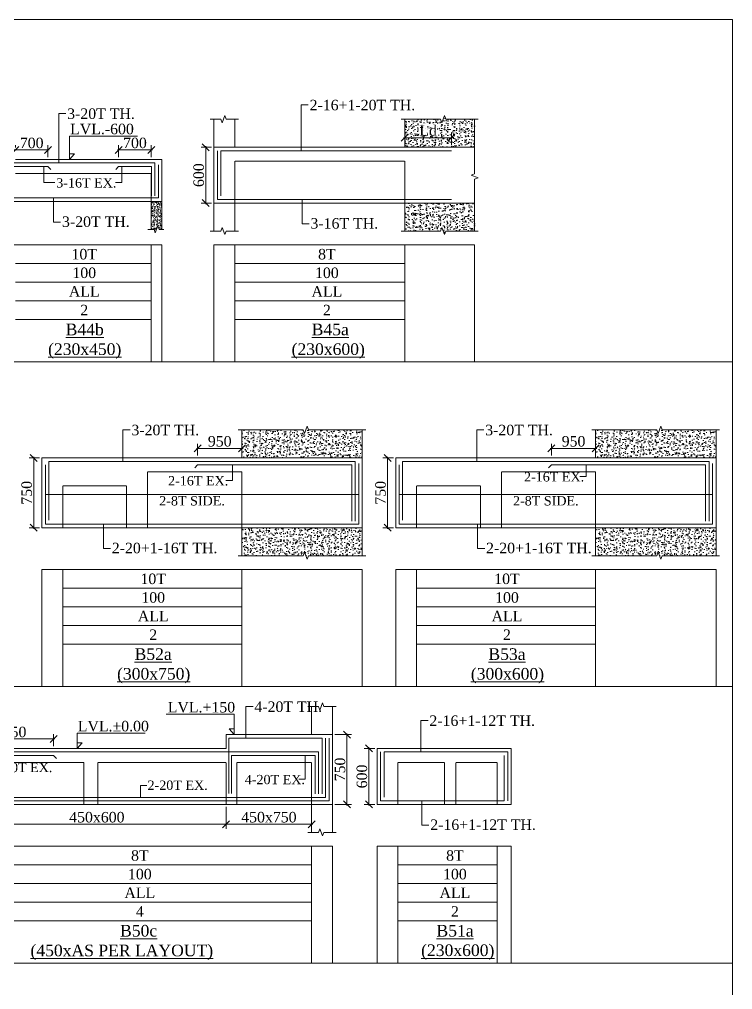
# Model space of a CAD drawing. Header units: millimetres. Extents: x 9781889 to 10654170, y -7852491 to -7608561.
# Drawn here: x 10180144 to 10195462, y -7781042 to -7760218 of the extents above; entities that cross this region are included whole.
import ezdxf
from ezdxf.enums import TextEntityAlignment as Align

# ---------------------------------------------------------------- set-up
doc = ezdxf.new("R2010")
doc.units = ezdxf.units.MM
doc.header["$LTSCALE"] = 10
doc.header["$PDMODE"] = 3
doc.linetypes.add('HIDDEN', pattern=[0.375, 0.25, -0.125])
for name, color, linetype, lineweight in [('LVL', 3, 'Continuous', 0), ('S-CUT OUT LINE', 9, 'Continuous', 0), ('S-DIM L.S.', 7, 'Continuous', 0), ('S-HATCH', 8, 'Continuous', 0), ('S-L.S.SECTION', 5, 'Continuous', 0), ('S-L.S.SLAB LINE', 252, 'HIDDEN', 0), ('S-L.S.STEEL', 1, 'Continuous', 9), ('S-L.S.STEEL 1', 6, 'Continuous', 0), ('S-SECTION MARK', 7, 'Continuous', 0), ('S-SHEET', 251, 'Continuous', 0), ('S-TEXT', 7, 'Continuous', 0), ('S-TEXT L.S. BEAM NO.', 30, 'Continuous', 0), ('S-TEXT. L.S.', 7, 'Continuous', 0)]:
    doc.layers.add(name, color=color, linetype=linetype, lineweight=lineweight)
doc.styles.add('135', font='arial.ttf', dxfattribs={"width": 0.8, "height": 135})
doc.styles.get("Standard").update_dxf_attribs({"font": 'arial.ttf'})
doc.styles.add('TEXT', font='times.ttf')
doc.dimstyles.new('75', dxfattribs={"dimtxt": 135, "dimasz": 90, "dimexe": 0.1, "dimexo": 0.03, "dimgap": 0.09, "dimtad": 1, "dimdec": 0, "dimzin": 0, "dimdsep": 46, "dimtxsty": '135', "dimblk": 'ARCHTICK', "dimcen": 0.09, "dimclrd": 256, "dimclre": 256, "dimclrt": 256, "dimadec": 0, "dimazin": 0, "dimtfac": 1, "dimtdec": 0, "dimtofl": 0, "dimtmove": 1, "dimatfit": 3, "dimldrblk": 'DOTSMALL', "dimfxl": 1, "dimtolj": 1, "dimtzin": 0, "dimlwd": -1, "dimlwe": -1, "dimarcsym": 0})
doc.dimstyles.new('SETU_1', dxfattribs={"dimtxt": 200, "dimasz": 150, "dimexe": 100, "dimexo": 50, "dimgap": 35, "dimtad": 1, "dimdec": 0, "dimzin": 0, "dimdsep": 46, "dimtxsty": 'Standard', "dimblk": 'OBLIQUE', "dimcen": 150, "dimdle": 25, "dimclrd": 256, "dimclre": 7, "dimclrt": 256, "dimadec": 0, "dimazin": 0, "dimtfac": 1, "dimtdec": 0, "dimtofl": 0, "dimtmove": 1, "dimatfit": 3, "dimfxl": 1, "dimtolj": 1, "dimtzin": 0, "dimlwd": -1, "dimlwe": 5, "dimarcsym": 1})
pattern_1 = [(50, (141379.2, 54033.96), (182.184669, -15.9390855), [19.05, -209.55]), (355, (141379.2, 54033.96), (-35.2434214, 191.0568452), [15.24, -167.6405842]), (100.4514447, (141394.38, 54032.63), (146.941247, 175.117752), [16.1900088, -178.0902446]), (46.1842, (141379.2, 54084.76), (271.079041, -42.042328), [28.575, -314.325]), (96.6355576, (141401.79, 54081.25), (237.404134, 247.4261246), [24.285023, -267.135608]), (351.1841512, (141379.2, 54084.76), (237.404134, 247.4261246), [22.859967, -251.459732]), (21, (141404.6, 54072.06), (151.6143913, -102.2651982), [19.05, -209.55]), (326, (141404.6, 54072.06), (61.8020283, 184.187966), [15.24, -167.64]), (71.451445, (141417.23, 54063.53), (213.4164193, 81.922769), [16.1900088, -178.0899376]), (37.5, (141379.2, 54033.957), (3.08860325, 84.55503887), [0, -165.608, 0, -170.18, 0, -168.275]), (7.5, (141379.2, 54033.96), (66.8196625, 100.1805748), [0, -97.028, 0, -161.798, 0, -64.135]), (327.5, (141322.555, 54033.957), (135.59059517, -5.728744), [0, -63.5, 0, -198.12, 0, -262.89]), (317.5, (141297.15, 54033.96), (148.1291814, 25.426491), [0, -82.55, 0, -131.572, 0, -186.69])]

# ---------------------------------------------------------------- blocks, each defined once
blk = doc.blocks.new('_Oblique')
at = {"color": 0, "linetype": 'ByBlock', "lineweight": -2}
blk.add_line((-0.5, -0.5), (0.5, 0.5), dxfattribs=at)
blk = doc.blocks.new('*D512')
at = {"layer": 'Defpoints', "color": 0, "transparency": 16777216}
for p in [(10180058, -7763021), (10180058, -7763021), (10180758, -7763225, 0)]:
    blk.add_point(p, dxfattribs=at)
at = {"layer": 'S-DIM L.S.', "color": 7, "lineweight": 5, "transparency": 16777216}
for p, q in [((10180058, -7762971), (10180058, -7762921)), ((10180758, -7763175), (10180758, -7762921))]:
    blk.add_line(p, q, dxfattribs=at)
at = {"layer": 'S-DIM L.S.', "transparency": 16777216}
blk.add_line((10180783, -7763021), (10180033, -7763021), dxfattribs=at)
at = {"layer": 'S-DIM L.S.', "transparency": 16777216, "xscale": 150, "yscale": 150, "zscale": 150, "rotation": 180}
blk.add_blockref('_Oblique', (10180058, -7763021), dxfattribs=at)
at = {"layer": 'S-DIM L.S.', "transparency": 16777216, "xscale": 150, "yscale": 150, "zscale": 150}
blk.add_blockref('_Oblique', (10180758, -7763021), dxfattribs=at)
at = {"layer": 'S-DIM L.S.', "transparency": 16777216, "insert": (10180408, -7762871), "char_height": 225, "attachment_point": 5, "style": 'TEXT'}
blk.add_mtext('\\A1;700', dxfattribs=at)
blk = doc.blocks.new('*D514')
at = {"layer": 'Defpoints', "color": 0, "transparency": 16777216}
for p in [(10182976, -7763021), (10182276, -7763225, 0), (10182976, -7763225, 0)]:
    blk.add_point(p, dxfattribs=at)
at = {"layer": 'S-DIM L.S.', "color": 7, "lineweight": 5, "transparency": 16777216}
for p, q in [((10182276, -7763175), (10182276, -7762921)), ((10182976, -7763175), (10182976, -7762921))]:
    blk.add_line(p, q, dxfattribs=at)
at = {"layer": 'S-DIM L.S.', "transparency": 16777216}
blk.add_line((10182251, -7763021), (10183001, -7763021), dxfattribs=at)
at = {"layer": 'S-DIM L.S.', "transparency": 16777216, "xscale": 150, "yscale": 150, "zscale": 150, "rotation": 180}
blk.add_blockref('_Oblique', (10182276, -7763021), dxfattribs=at)
at = {"layer": 'S-DIM L.S.', "transparency": 16777216, "xscale": 150, "yscale": 150, "zscale": 150}
blk.add_blockref('_Oblique', (10182976, -7763021), dxfattribs=at)
at = {"layer": 'S-DIM L.S.', "transparency": 16777216, "insert": (10182626, -7762871), "char_height": 225, "attachment_point": 5, "style": 'TEXT'}
blk.add_mtext('\\A1;700', dxfattribs=at)
blk = doc.blocks.new('_ArchTick')
at = {"color": 0, "linetype": 'ByBlock', "const_width": 0.15}
blk.add_lwpolyline([(-0.5, -0.5), (0.5, 0.5)], dxfattribs=at)
blk = doc.blocks.new('*D515')
at = {"layer": 'Defpoints', "color": 0, "transparency": 16777216}
for p in [(10184322, -7762961), (10184147, -7764161), (10184322, -7764161)]:
    blk.add_point(p, dxfattribs=at)
at = {"layer": 'S-DIM L.S.', "transparency": 16777216}
blk.add_line((10184147, -7762936), (10184147, -7764186), dxfattribs=at)
at = {"layer": 'S-DIM L.S.', "color": 7, "lineweight": 5, "transparency": 16777216}
for p, q in [((10184272, -7762961), (10184047, -7762961)), ((10184272, -7764161), (10184047, -7764161))]:
    blk.add_line(p, q, dxfattribs=at)
at = {"layer": 'S-DIM L.S.', "transparency": 16777216, "xscale": 150, "yscale": 150, "zscale": 150}
for p, rotation in [((10184147, -7762961), 90), ((10184147, -7764161), 270)]:
    blk.add_blockref('_Oblique', p, dxfattribs=dict(at, rotation=rotation))
at = {"layer": 'S-DIM L.S.', "transparency": 16777216, "insert": (10183997, -7763561), "char_height": 225, "attachment_point": 5, "rotation": 90, "style": 'TEXT'}
blk.add_mtext('\\A1;600', dxfattribs=at)
blk = doc.blocks.new('*D516')
at = {"layer": 'Defpoints', "color": 0, "transparency": 16777216}
for p in [(10188422, -7762757), (10188422, -7762961, 0), (10189422, -7762961, 0)]:
    blk.add_point(p, dxfattribs=at)
at = {"layer": 'S-DIM L.S.', "color": 7, "lineweight": 5, "transparency": 16777216}
for p, q in [((10188422, -7762911), (10188422, -7762657)), ((10189422, -7762911), (10189422, -7762657))]:
    blk.add_line(p, q, dxfattribs=at)
at = {"layer": 'S-DIM L.S.', "transparency": 16777216}
blk.add_line((10189447, -7762757), (10188397, -7762757), dxfattribs=at)
at = {"layer": 'S-DIM L.S.', "transparency": 16777216, "xscale": 150, "yscale": 150, "zscale": 150, "rotation": 180}
blk.add_blockref('_Oblique', (10188422, -7762757), dxfattribs=at)
at = {"layer": 'S-DIM L.S.', "transparency": 16777216, "xscale": 150, "yscale": 150, "zscale": 150}
blk.add_blockref('_Oblique', (10189422, -7762757), dxfattribs=at)
at = {"layer": 'S-DIM L.S.', "transparency": 16777216, "insert": (10188922, -7762604), "char_height": 225, "attachment_point": 5, "style": 'TEXT'}
blk.add_mtext('\\A1;Ld', dxfattribs=at)
blk = doc.blocks.new('*D547')
at = {"layer": 'Defpoints', "color": 0, "transparency": 16777216}
for p in [(10179030, -7775663), (10179030, -7775867, 0), (10180880, -7775867, 0)]:
    blk.add_point(p, dxfattribs=at)
at = {"layer": 'S-DIM L.S.', "color": 7, "lineweight": 5, "transparency": 16777216}
for p, q in [((10179030, -7775817), (10179030, -7775563)), ((10180880, -7775817), (10180880, -7775563))]:
    blk.add_line(p, q, dxfattribs=at)
at = {"layer": 'S-DIM L.S.', "transparency": 16777216}
blk.add_line((10180905, -7775663), (10179005, -7775663), dxfattribs=at)
at = {"layer": 'S-DIM L.S.', "transparency": 16777216, "xscale": 150, "yscale": 150, "zscale": 150, "rotation": 180}
blk.add_blockref('_Oblique', (10179030, -7775663), dxfattribs=at)
at = {"layer": 'S-DIM L.S.', "transparency": 16777216, "xscale": 150, "yscale": 150, "zscale": 150}
blk.add_blockref('_Oblique', (10180880, -7775663), dxfattribs=at)
at = {"layer": 'S-DIM L.S.', "transparency": 16777216, "insert": (10179955, -7775514), "char_height": 225, "attachment_point": 5, "style": 'TEXT'}
blk.add_mtext('\\A1;1850', dxfattribs=at)
blk = doc.blocks.new('*D552')
at = {"layer": 'Defpoints', "color": 0, "transparency": 16777216}
for p in [(10187826, -7775867), (10187651, -7777067), (10187826, -7777067)]:
    blk.add_point(p, dxfattribs=at)
at = {"layer": 'S-DIM L.S.', "transparency": 16777216}
blk.add_line((10187651, -7775842), (10187651, -7777092), dxfattribs=at)
at = {"layer": 'S-DIM L.S.', "color": 7, "lineweight": 5, "transparency": 16777216}
for p, q in [((10187776, -7775867), (10187551, -7775867)), ((10187776, -7777067), (10187551, -7777067))]:
    blk.add_line(p, q, dxfattribs=at)
at = {"layer": 'S-DIM L.S.', "transparency": 16777216, "xscale": 150, "yscale": 150, "zscale": 150}
for p, rotation in [((10187651, -7775867), 90), ((10187651, -7777067), 270)]:
    blk.add_blockref('_Oblique', p, dxfattribs=dict(at, rotation=rotation))
at = {"layer": 'S-DIM L.S.', "transparency": 16777216, "insert": (10187501, -7776467), "char_height": 225, "attachment_point": 5, "rotation": 90, "style": 'TEXT'}
blk.add_mtext('\\A1;600', dxfattribs=at)
blk = doc.blocks.new('*D553')
at = {"layer": 'Defpoints', "color": 0, "transparency": 16777216}
for p in [(10184922, -7769425), (10183972, -7769629, 0), (10184922, -7769629, 0)]:
    blk.add_point(p, dxfattribs=at)
at = {"layer": 'S-DIM L.S.', "color": 7, "lineweight": 5, "transparency": 16777216}
for p, q in [((10183972, -7769579), (10183972, -7769325)), ((10184922, -7769579), (10184922, -7769325))]:
    blk.add_line(p, q, dxfattribs=at)
at = {"layer": 'S-DIM L.S.', "transparency": 16777216}
blk.add_line((10183947, -7769425), (10184947, -7769425), dxfattribs=at)
at = {"layer": 'S-DIM L.S.', "transparency": 16777216, "xscale": 150, "yscale": 150, "zscale": 150, "rotation": 180}
blk.add_blockref('_Oblique', (10183972, -7769425), dxfattribs=at)
at = {"layer": 'S-DIM L.S.', "transparency": 16777216, "xscale": 150, "yscale": 150, "zscale": 150}
blk.add_blockref('_Oblique', (10184922, -7769425), dxfattribs=at)
at = {"layer": 'S-DIM L.S.', "transparency": 16777216, "insert": (10184447, -7769275), "char_height": 225, "attachment_point": 5, "style": 'TEXT'}
blk.add_mtext('\\A1;950', dxfattribs=at)
blk = doc.blocks.new('*D554')
at = {"layer": 'Defpoints', "color": 0, "transparency": 16777216}
for p in [(10180627, -7769629), (10180452, -7771129), (10180627, -7771129)]:
    blk.add_point(p, dxfattribs=at)
at = {"layer": 'S-DIM L.S.', "color": 7, "lineweight": 5, "transparency": 16777216}
for p, q in [((10180577, -7769629), (10180352, -7769629)), ((10180577, -7771129), (10180352, -7771129))]:
    blk.add_line(p, q, dxfattribs=at)
at = {"layer": 'S-DIM L.S.', "transparency": 16777216}
blk.add_line((10180452, -7769604), (10180452, -7771154), dxfattribs=at)
at = {"layer": 'S-DIM L.S.', "transparency": 16777216, "xscale": 150, "yscale": 150, "zscale": 150}
for p, rotation in [((10180452, -7769629), 90), ((10180452, -7771129), 270)]:
    blk.add_blockref('_Oblique', p, dxfattribs=dict(at, rotation=rotation))
at = {"layer": 'S-DIM L.S.', "transparency": 16777216, "insert": (10180302, -7770379), "char_height": 225, "attachment_point": 5, "rotation": 90, "style": 'TEXT'}
blk.add_mtext('\\A1;750', dxfattribs=at)
blk = doc.blocks.new('*D555')
at = {"layer": 'Defpoints', "color": 0, "transparency": 16777216}
for p in [(10192521, -7769425), (10191571, -7769629, 0), (10192521, -7769629, 0)]:
    blk.add_point(p, dxfattribs=at)
at = {"layer": 'S-DIM L.S.', "color": 7, "lineweight": 5, "transparency": 16777216}
for p, q in [((10191571, -7769579), (10191571, -7769325)), ((10192521, -7769579), (10192521, -7769325))]:
    blk.add_line(p, q, dxfattribs=at)
at = {"layer": 'S-DIM L.S.', "transparency": 16777216}
blk.add_line((10191546, -7769425), (10192546, -7769425), dxfattribs=at)
at = {"layer": 'S-DIM L.S.', "transparency": 16777216, "xscale": 150, "yscale": 150, "zscale": 150, "rotation": 180}
blk.add_blockref('_Oblique', (10191571, -7769425), dxfattribs=at)
at = {"layer": 'S-DIM L.S.', "transparency": 16777216, "xscale": 150, "yscale": 150, "zscale": 150}
blk.add_blockref('_Oblique', (10192521, -7769425), dxfattribs=at)
at = {"layer": 'S-DIM L.S.', "transparency": 16777216, "insert": (10192046, -7769275), "char_height": 225, "attachment_point": 5, "style": 'TEXT'}
blk.add_mtext('\\A1;950', dxfattribs=at)
blk = doc.blocks.new('*D556')
at = {"layer": 'Defpoints', "color": 0, "transparency": 16777216}
for p in [(10188226, -7769629), (10188051, -7771129), (10188226, -7771129)]:
    blk.add_point(p, dxfattribs=at)
at = {"layer": 'S-DIM L.S.', "color": 7, "lineweight": 5, "transparency": 16777216}
for p, q in [((10188176, -7769629), (10187951, -7769629)), ((10188176, -7771129), (10187951, -7771129))]:
    blk.add_line(p, q, dxfattribs=at)
at = {"layer": 'S-DIM L.S.', "transparency": 16777216}
blk.add_line((10188051, -7769604), (10188051, -7771154), dxfattribs=at)
at = {"layer": 'S-DIM L.S.', "transparency": 16777216, "xscale": 150, "yscale": 150, "zscale": 150}
for p, rotation in [((10188051, -7769629), 90), ((10188051, -7771129), 270)]:
    blk.add_blockref('_Oblique', p, dxfattribs=dict(at, rotation=rotation))
at = {"layer": 'S-DIM L.S.', "transparency": 16777216, "insert": (10187901, -7770379), "char_height": 225, "attachment_point": 5, "rotation": 90, "style": 'TEXT'}
blk.add_mtext('\\A1;750', dxfattribs=at)
blk = doc.blocks.new('*D1761')
at = {"layer": 'Defpoints', "color": 0, "transparency": 16777216}
for p in [(10186870, -7775567, 0), (10186870, -7777067, 0), (10187180, -7777067)]:
    blk.add_point(p, dxfattribs=at)
at = {"layer": 'S-DIM L.S.', "color": 7, "lineweight": 5, "transparency": 16777216}
for p, q in [((10186920, -7775567), (10187280, -7775567)), ((10186920, -7777067), (10187280, -7777067))]:
    blk.add_line(p, q, dxfattribs=at)
at = {"layer": 'S-DIM L.S.', "transparency": 16777216}
blk.add_line((10187180, -7775542), (10187180, -7777092), dxfattribs=at)
at = {"layer": 'S-DIM L.S.', "transparency": 16777216, "xscale": 150, "yscale": 150, "zscale": 150}
for p, rotation in [((10187180, -7775567), 90), ((10187180, -7777067), 270)]:
    blk.add_blockref('_Oblique', p, dxfattribs=dict(at, rotation=rotation))
at = {"layer": 'S-DIM L.S.', "transparency": 16777216, "insert": (10187030, -7776317), "char_height": 225, "attachment_point": 5, "rotation": 90, "style": 'TEXT'}
blk.add_mtext('\\A1;750', dxfattribs=at)
blk = doc.blocks.new('*D1770')
at = {"layer": 'Defpoints', "color": 0, "transparency": 16777216}
for p in [(10179030, -7777067, 0), (10184585, -7777067, 0), (10184585, -7777493)]:
    blk.add_point(p, dxfattribs=at)
at = {"layer": 'S-DIM L.S.', "color": 7, "lineweight": 5, "transparency": 16777216}
for p, q in [((10179030, -7777117), (10179030, -7777593)), ((10184585, -7777117), (10184585, -7777593))]:
    blk.add_line(p, q, dxfattribs=at)
at = {"layer": 'S-DIM L.S.', "transparency": 16777216}
blk.add_line((10179005, -7777493), (10184610, -7777493), dxfattribs=at)
at = {"layer": 'S-DIM L.S.', "transparency": 16777216, "xscale": 150, "yscale": 150, "zscale": 150, "rotation": 180}
blk.add_blockref('_Oblique', (10179030, -7777493), dxfattribs=at)
at = {"layer": 'S-DIM L.S.', "transparency": 16777216, "xscale": 150, "yscale": 150, "zscale": 150}
blk.add_blockref('_Oblique', (10184585, -7777493), dxfattribs=at)
at = {"layer": 'S-DIM L.S.', "transparency": 16777216, "insert": (10181808, -7777343), "char_height": 225, "attachment_point": 5, "style": 'TEXT'}
blk.add_mtext('\\A1;450x600', dxfattribs=at)
blk = doc.blocks.new('*D1771')
at = {"layer": 'Defpoints', "color": 0, "transparency": 16777216}
for p in [(10184585, -7777067, 0), (10186420, -7777067, 0), (10184585, -7777493)]:
    blk.add_point(p, dxfattribs=at)
at = {"layer": 'S-DIM L.S.', "color": 7, "lineweight": 5, "transparency": 16777216}
for p, q in [((10184585, -7777117), (10184585, -7777593)), ((10186420, -7777117), (10186420, -7777593))]:
    blk.add_line(p, q, dxfattribs=at)
at = {"layer": 'S-DIM L.S.', "transparency": 16777216}
blk.add_line((10186445, -7777493), (10184560, -7777493), dxfattribs=at)
at = {"layer": 'S-DIM L.S.', "transparency": 16777216, "xscale": 150, "yscale": 150, "zscale": 150, "rotation": 180}
blk.add_blockref('_Oblique', (10184585, -7777493), dxfattribs=at)
at = {"layer": 'S-DIM L.S.', "transparency": 16777216, "xscale": 150, "yscale": 150, "zscale": 150}
blk.add_blockref('_Oblique', (10186420, -7777493), dxfattribs=at)
at = {"layer": 'S-DIM L.S.', "transparency": 16777216, "insert": (10185503, -7777343), "char_height": 225, "attachment_point": 5, "style": 'TEXT'}
blk.add_mtext('\\A1;450x750', dxfattribs=at)

msp = doc.modelspace()

# ---------------------------------------------------------------- hatches: boundary and pattern name
at = {"layer": 'S-HATCH', "linetype": 'ByBlock'}
h = msp.add_hatch(dxfattribs=at)
h.set_pattern_fill('AR-CONC', color=256)
h.set_pattern_definition(pattern_1)
h.paths.add_polyline_path([(10189920.6, -7762960.6), (10189920.6, -7762360.6), (10189299.9, -7762360.6), (10189272, -7762283.8), (10189216, -7762437.5), (10189188, -7762360.6), (10188421.8, -7762360.6), (10188421.8, -7762960.6)])
at = {"layer": 'S-HATCH'}
h = msp.add_hatch(dxfattribs=at)
h.set_pattern_fill('AR-CONC', color=256, scale=0.5)
h.set_pattern_definition([(50, (388670.535, -35507.515), (91.0923345, -7.96954277), [9.525, -104.775]), (355, (388670.535, -35507.515), (-17.6217107, 95.5284226), [7.62, -83.8202921]), (100.4514447, (388678.13, -35508.18), (73.47062355, 87.55887596), [8.0950044, -89.0451223]), (46.1842, (388670.54, -35482.12), (135.5395204, -21.021164), [14.2875, -157.1625]), (96.6355576, (388681.83, -35483.87), (118.702067, 123.7130623), [12.1425116, -133.5678041]), (351.1841512, (388670.54, -35482.12), (118.702067, 123.7130623), [11.4299835, -125.729866]), (21, (388683.235, -35488.465), (75.80719563, -51.1325991), [9.525, -104.775]), (326, (388683.235, -35488.465), (30.9010142, 92.09398306), [7.62, -83.82]), (71.451445, (388689.55, -35492.73), (106.70820964, 40.96138444), [8.0950044, -89.0449688]), (37.5, (388670.535, -35507.515), (1.544301625, 42.27751944), [0, -82.804, 0, -85.09, 0, -84.1375]), (7.5, (388670.535, -35507.515), (33.40983126, 50.09028741), [0, -48.514, 0, -80.899, 0, -32.0675]), (327.5, (388642.214, -35507.515), (67.79529758, -2.864372), [0, -31.75, 0, -99.06, 0, -131.445]), (317.5, (388629.514, -35507.515), (74.0645907, 12.71324552), [0, -41.275, 0, -65.786, 0, -93.345])])
h.paths.add_polyline_path([(10182975.9, -7764724.6), (10183091.7, -7764724.6), (10183119.7, -7764647.8), (10183147.7, -7764724.6), (10183205.9, -7764724.6), (10183205.9, -7764124.6), (10182975.9, -7764124.6)])
at = {"layer": 'S-HATCH', "linetype": 'ByBlock'}
h = msp.add_hatch(dxfattribs=at)
h.set_pattern_fill('AR-CONC', color=256)
h.set_pattern_definition(pattern_1)
h.paths.add_polyline_path([(10189920.6, -7764160.6), (10188421.8, -7764160.6), (10188421.8, -7764160.6), (10188421.8, -7764760.6), (10189188, -7764760.6), (10189216, -7764683.8), (10189272, -7764837.5), (10189299.9, -7764760.6), (10189920.6, -7764760.6)])
h = msp.add_hatch(dxfattribs=at)
h.set_pattern_fill('AR-CONC', color=256)
h.set_pattern_definition([(50, (84649.64, 55397.7), (182.184669, -15.9390855), [19.05, -209.55]), (355, (84649.64, 55397.7), (-35.2434214, 191.0568452), [15.24, -167.6405842]), (100.4514447, (84664.82, 55396.37), (146.941247, 175.117752), [16.1900088, -178.0902446]), (46.1842, (84649.64, 55448.5), (271.079041, -42.042328), [28.575, -314.325]), (96.6355576, (84672.23, 55445), (237.404134, 247.4261246), [24.285023, -267.135608]), (351.1841512, (84649.64, 55448.5), (237.404134, 247.4261246), [22.859967, -251.459732]), (21, (84675.04, 55435.8), (151.6143913, -102.2651982), [19.05, -209.55]), (326, (84675.04, 55435.8), (61.8020283, 184.187966), [15.24, -167.64]), (71.451445, (84687.68, 55427.28), (213.4164193, 81.922769), [16.1900088, -178.0899376]), (37.5, (84649.64, 55397.7), (3.08860325, 84.55503887), [0, -165.608, 0, -170.18, 0, -168.275]), (7.5, (84649.64, 55397.7), (66.8196625, 100.1805748), [0, -97.028, 0, -161.798, 0, -64.135]), (327.5, (84593, 55397.7), (135.59059517, -5.728744), [0, -63.5, 0, -198.12, 0, -262.89]), (317.5, (84567.6, 55397.7), (148.1291814, 25.426491), [0, -82.55, 0, -131.572, 0, -186.69])])
h.paths.add_polyline_path([(10186267.9, -7769105.7), (10186239.9, -7769028.8), (10184922.3, -7769028.8), (10184922.3, -7769628.8), (10187507.3, -7769628.8), (10187507.3, -7769028.8), (10186351.8, -7769028.8), (10186323.9, -7768952)])
h = msp.add_hatch(dxfattribs=at)
h.set_pattern_fill('AR-CONC', color=256)
h.set_pattern_definition([(50, (92248.09, 55397.7), (182.184669, -15.9390855), [19.05, -209.55]), (355, (92248.09, 55397.7), (-35.2434214, 191.0568452), [15.24, -167.6405842]), (100.4514447, (92263.27, 55396.37), (146.941247, 175.117752), [16.1900088, -178.0902446]), (46.1842, (92248.09, 55448.5), (271.079041, -42.042328), [28.575, -314.325]), (96.6355576, (92270.68, 55445), (237.404134, 247.4261246), [24.285023, -267.135608]), (351.1841512, (92248.1, 55448.5), (237.404134, 247.4261246), [22.859967, -251.459732]), (21, (92273.49, 55435.8), (151.6143913, -102.2651982), [19.05, -209.55]), (326, (92273.49, 55435.8), (61.8020283, 184.187966), [15.24, -167.64]), (71.451445, (92286.12, 55427.28), (213.4164193, 81.922769), [16.1900088, -178.0899376]), (37.5, (92248.09, 55397.7), (3.08860325, 84.55503887), [0, -165.608, 0, -170.18, 0, -168.275]), (7.5, (92248.09, 55397.7), (66.8196625, 100.1805748), [0, -97.028, 0, -161.798, 0, -64.135]), (327.5, (92191.446, 55397.7), (135.59059517, -5.728744), [0, -63.5, 0, -198.12, 0, -262.89]), (317.5, (92166.05, 55397.7), (148.1291814, 25.426491), [0, -82.55, 0, -131.572, 0, -186.69])])
h.paths.add_polyline_path([(10193866.4, -7769105.7), (10193838.4, -7769028.8), (10192520.7, -7769028.8), (10192520.7, -7769628.8), (10195105.7, -7769628.8), (10195105.7, -7769028.8), (10193950.3, -7769028.8), (10193922.3, -7768952)])
h = msp.add_hatch(dxfattribs=at)
h.set_pattern_fill('AR-CONC', color=256)
h.set_pattern_definition([(50, (84649.64, 55097.7), (182.184669, -15.9390855), [19.05, -209.55]), (355, (84649.64, 55097.7), (-35.2434214, 191.0568452), [15.24, -167.6405842]), (100.4514447, (84664.82, 55096.37), (146.941247, 175.117752), [16.1900088, -178.0902446]), (46.1842, (84649.64, 55148.5), (271.079041, -42.042328), [28.575, -314.325]), (96.6355576, (84672.23, 55145), (237.404134, 247.4261246), [24.285023, -267.135608]), (351.1841512, (84649.64, 55148.5), (237.404134, 247.4261246), [22.859967, -251.459732]), (21, (84675.04, 55135.8), (151.6143913, -102.2651982), [19.05, -209.55]), (326, (84675.04, 55135.8), (61.8020283, 184.187966), [15.24, -167.64]), (71.451445, (84687.68, 55127.28), (213.4164193, 81.922769), [16.1900088, -178.0899376]), (37.5, (84649.64, 55097.7), (3.08860325, 84.55503887), [0, -165.608, 0, -170.18, 0, -168.275]), (7.5, (84649.64, 55097.7), (66.8196625, 100.1805748), [0, -97.028, 0, -161.798, 0, -64.135]), (327.5, (84593, 55097.7), (135.59059517, -5.728744), [0, -63.5, 0, -198.12, 0, -262.89]), (317.5, (84567.6, 55097.7), (148.1291814, 25.426491), [0, -82.55, 0, -131.572, 0, -186.69])])
h.paths.add_polyline_path([(10184922.3, -7771128.8), (10184922.3, -7771728.8), (10186239.9, -7771728.8), (10186267.9, -7771652), (10186323.9, -7771805.7), (10186351.8, -7771728.8), (10187507.3, -7771728.8), (10187507.3, -7771128.8)])
h.paths.add_polyline_path([(10187507.3, -7771554.1), (10187507.3, -7771554.1), (10187507.3, -7771073.7), (10187507.3, -7771073.7)])
h = msp.add_hatch(dxfattribs=at)
h.set_pattern_fill('AR-CONC', color=256)
h.set_pattern_definition([(50, (92248.09, 55097.7), (182.184669, -15.9390855), [19.05, -209.55]), (355, (92248.09, 55097.7), (-35.2434214, 191.0568452), [15.24, -167.6405842]), (100.4514447, (92263.27, 55096.37), (146.941247, 175.117752), [16.1900088, -178.0902446]), (46.1842, (92248.09, 55148.5), (271.079041, -42.042328), [28.575, -314.325]), (96.6355576, (92270.68, 55145), (237.404134, 247.4261246), [24.285023, -267.135608]), (351.1841512, (92248.1, 55148.5), (237.404134, 247.4261246), [22.859967, -251.459732]), (21, (92273.49, 55135.8), (151.6143913, -102.2651982), [19.05, -209.55]), (326, (92273.49, 55135.8), (61.8020283, 184.187966), [15.24, -167.64]), (71.451445, (92286.12, 55127.28), (213.4164193, 81.922769), [16.1900088, -178.0899376]), (37.5, (92248.09, 55097.7), (3.08860325, 84.55503887), [0, -165.608, 0, -170.18, 0, -168.275]), (7.5, (92248.09, 55097.7), (66.8196625, 100.1805748), [0, -97.028, 0, -161.798, 0, -64.135]), (327.5, (92191.446, 55097.7), (135.59059517, -5.728744), [0, -63.5, 0, -198.12, 0, -262.89]), (317.5, (92166.05, 55097.7), (148.1291814, 25.426491), [0, -82.55, 0, -131.572, 0, -186.69])])
h.paths.add_polyline_path([(10192520.7, -7771128.8), (10192520.7, -7771728.8), (10193838.4, -7771728.8), (10193866.4, -7771652), (10193922.3, -7771805.7), (10193950.3, -7771728.8), (10195105.7, -7771728.8), (10195105.7, -7771128.8)])
h.paths.add_polyline_path([(10195105.7, -7771554.1), (10195105.7, -7771554.1), (10195105.7, -7771073.7), (10195105.7, -7771073.7)])

# ---------------------------------------------------------------- linework, layer by layer
at = {"layer": 'LVL', "linetype": 'Continuous', "elevation": 0}
for points in [[(10182679.7, -7762721.2), (10181218.4, -7762721.2), (10181218.4, -7763224.6), (10181326.6, -7763102.6), (10181218.4, -7763102.6)], [(10183295.1, -7775132), (10184756.3, -7775132), (10184756.3, -7775567), (10184648.1, -7775445), (10184756.3, -7775445)], [(10182844.4, -7775537.7), (10181383.1, -7775537.7), (10181383.1, -7775867), (10181491.3, -7775745), (10181383.1, -7775745)]]:
    msp.add_lwpolyline(points, dxfattribs=at)
at = {"layer": 'S-CUT OUT LINE', "color": 5, "elevation": 0}
for points in [[(10184243.6, -7762360.6), (10184472.2, -7762360.6), (10184500.2, -7762437.5), (10184556.2, -7762283.8), (10184584.1, -7762360.6), (10184846.9, -7762360.6)], [(10188343.5, -7762360.6), (10189188, -7762360.6), (10189216, -7762437.5), (10189272, -7762283.8), (10189299.9, -7762360.6), (10189995.6, -7762360.6)], [(10189920.6, -7762360.6), (10189920.6, -7763533.8), (10189843.8, -7763561.7), (10189997.5, -7763617.7), (10189920.6, -7763645.6), (10189920.6, -7764760.6)], [(10184243.6, -7764760.6), (10184472.2, -7764760.6), (10184500.2, -7764683.8), (10184556.2, -7764837.5), (10184584.1, -7764760.6), (10184846.9, -7764760.6)], [(10188343.5, -7764760.6), (10189188, -7764760.6), (10189216, -7764683.8), (10189272, -7764837.5), (10189299.9, -7764760.6), (10189995.6, -7764760.6)], [(10184844, -7769028.8), (10186239.9, -7769028.8), (10186267.9, -7769105.7), (10186323.9, -7768952), (10186351.8, -7769028.8), (10187582.3, -7769028.8)], [(10192442.4, -7769028.8), (10193838.4, -7769028.8), (10193866.4, -7769105.7), (10193922.3, -7768952), (10193950.3, -7769028.8), (10195180.7, -7769028.8)], [(10184844, -7771728.8), (10186239.9, -7771728.8), (10186267.9, -7771652), (10186323.9, -7771805.7), (10186351.8, -7771728.8), (10187582.3, -7771728.8)], [(10192442.4, -7771728.8), (10193838.4, -7771728.8), (10193866.4, -7771652), (10193922.3, -7771805.7), (10193950.3, -7771728.8), (10195180.7, -7771728.8)], [(10186341.9, -7774967), (10186570.5, -7774967), (10186598.5, -7775043.9), (10186654.4, -7774890.2), (10186682.4, -7774967), (10186945.2, -7774967)], [(10186341.9, -7777667), (10186570.5, -7777667), (10186598.5, -7777590.2), (10186654.4, -7777743.9), (10186682.4, -7777667), (10186945.2, -7777667)]]:
    msp.add_lwpolyline(points, dxfattribs=at)
at = {"layer": 'S-CUT OUT LINE', "color": 1, "elevation": 0}
msp.add_lwpolyline([(10183245.3, -7764724.6), (10183147.7, -7764724.6), (10183119.7, -7764647.8), (10183063.7, -7764801.5), (10183035.8, -7764724.6), (10182900.9, -7764724.6)], dxfattribs=at)
at = {"layer": 'S-L.S.SECTION'}
for p, q in [((10184321.9, -7762960.6, 0), (10184321.9, -7762360.6, 0)), ((10184771.9, -7762960.6, 0), (10184771.9, -7762360.6, 0)), ((10188421.8, -7762960.6), (10188421.8, -7762360.6)), ((10184321.8, -7762960.6, 0), (10189920.6, -7762960.6, 0)), ((10184321.9, -7762960.6, 0), (10184321.9, -7764160.6, 0)), ((10180058.4, -7763224.6, 0), (10183205.9, -7763224.6, 0)), ((10183205.9, -7764124.6, 0), (10183205.9, -7763224.6, 0)), ((10183205.9, -7764124.6, 0), (10183205.9, -7763224.6, 0)), ((10177473.4, -7764124.6, 0), (10183201.8, -7764124.6, 0)), ((10184321.8, -7764160.6, 0), (10189920.6, -7764160.6, 0)), ((10184321.9, -7764160.6, 0), (10184321.9, -7764760.6, 0)), ((10184771.9, -7764160.6, 0), (10184771.9, -7764760.6, 0)), ((10188421.8, -7764160.6), (10188421.8, -7764760.6)), ((10184922.3, -7769628.8, 0), (10184922.3, -7769028.8, 0)), ((10187507.3, -7769628.8, 0), (10187507.3, -7769028.8, 0)), ((10192520.7, -7769628.8, 0), (10192520.7, -7769028.8, 0)), ((10195105.7, -7769628.8, 0), (10195105.7, -7769028.8, 0)), ((10180627.3, -7769628.8, 0), (10187507.3, -7769628.8, 0)), ((10180627.3, -7769628.8, 0), (10180627.3, -7771128.8, 0)), ((10187507.3, -7769628.8, 0), (10187507.3, -7771128.8, 0)), ((10188225.7, -7769628.8, 0), (10195105.7, -7769628.8, 0)), ((10188225.7, -7769628.8, 0), (10188225.7, -7771128.8, 0)), ((10195105.7, -7769628.8, 0), (10195105.7, -7771128.8, 0)), ((10180627.3, -7771128.8, 0), (10187507.3, -7771128.8, 0)), ((10184922.3, -7771128.8, 0), (10184922.3, -7771728.8, 0)), ((10187507.3, -7771128.8, 0), (10187507.3, -7771728.8, 0)), ((10188225.7, -7771128.8, 0), (10195105.7, -7771128.8, 0)), ((10192520.7, -7771128.8, 0), (10192520.7, -7771728.8, 0)), ((10195105.7, -7771128.8, 0), (10195105.7, -7771728.8, 0)), ((10186420.2, -7775567, 0), (10186420.2, -7774967, 0)), ((10186870.2, -7775567, 0), (10186870.2, -7774967, 0)), ((10184585.1, -7775567, 0), (10186870.1, -7775567, 0)), ((10184585.1, -7775867, 0), (10184585.1, -7775567, 0)), ((10186870.1, -7777067, 0), (10186870.1, -7775567, 0)), ((10166695.3, -7775867, 0), (10184585.1, -7775867, 0)), ((10187825.8, -7775867, 0), (10190708.4, -7775867, 0)), ((10187825.8, -7775867), (10187825.8, -7777067)), ((10190708.4, -7777067, 0), (10190708.4, -7775867, 0)), ((10166245.1, -7777067, 0), (10186870.1, -7777067, 0)), ((10186420.2, -7777067, 0), (10186420.2, -7777667, 0)), ((10186870.2, -7777067, 0), (10186870.2, -7777667, 0)), ((10187825.8, -7777067, 0), (10190708.4, -7777067, 0))]:
    msp.add_line(p, q, dxfattribs=at)
at = {"layer": 'S-L.S.SECTION', "color": 1}
for p, q in [((10182975.9, -7764124.6, 0), (10182975.9, -7764724.6, 0)), ((10183205.9, -7764124.6, 0), (10183205.9, -7764724.6, 0))]:
    msp.add_line(p, q, dxfattribs=at)
at = {"layer": 'S-L.S.SLAB LINE', "ltscale": 0.3}
for p, q in [((10184321.8, -7763260.6, 0), (10184321.9, -7763260.6, 0)), ((10184771.9, -7763260.6, 0), (10188421.8, -7763260.6, 0)), ((10184771.9, -7763260.6, 0), (10184771.9, -7764160.6, 0)), ((10188421.8, -7763260.6), (10188421.8, -7764160.6)), ((10180058.4, -7763524.6, 0), (10182975.9, -7763524.6, 0)), ((10182975.9, -7763524.6, 0), (10182975.9, -7764124.6, 0)), ((10182975.9, -7763524.6, 0), (10182975.9, -7764124.6, 0)), ((10182975.9, -7763524.6, 0), (10182975.9, -7764124.6, 0)), ((10182897.3, -7769928.8, 0), (10184922.3, -7769928.8, 0)), ((10182897.3, -7769928.8, 0), (10182897.3, -7771128.8, 0)), ((10184922.3, -7769928.8, 0), (10184922.3, -7771128.8, 0)), ((10190495.7, -7769928.8, 0), (10192520.7, -7769928.8, 0)), ((10190495.7, -7769928.8, 0), (10190495.7, -7771128.8, 0)), ((10192520.7, -7769928.8, 0), (10192520.7, -7771128.8, 0)), ((10181077.3, -7770228.8, 0), (10182447.3, -7770228.8, 0)), ((10181077.3, -7770228.8, 0), (10181077.3, -7771128.8, 0)), ((10182447.3, -7770228.8, 0), (10182447.3, -7771128.8, 0)), ((10188675.7, -7770228.8, 0), (10190045.7, -7770228.8, 0)), ((10188675.7, -7770228.8, 0), (10188675.7, -7771128.8, 0)), ((10190045.7, -7770228.8, 0), (10190045.7, -7771128.8, 0)), ((10179030.1, -7776167, 0), (10181530.1, -7776167, 0)), ((10181830.1, -7776167, 0), (10184585.1, -7776167, 0)), ((10184585.1, -7776167, 0), (10184585.1, -7777067, 0)), ((10184815.1, -7776167, 0), (10186420.1, -7776167, 0)), ((10184815.1, -7776167, 0), (10184815.1, -7777067, 0)), ((10186420.1, -7776167, 0), (10186420.1, -7777067, 0)), ((10187825.8, -7776167, 0), (10187825.8, -7776167, 0)), ((10188275.8, -7776167, 0), (10189275.8, -7776167, 0)), ((10188275.8, -7776167), (10188275.8, -7777067)), ((10189275.8, -7776167, 0), (10189275.8, -7777067, 0)), ((10189517.3, -7776167, 0), (10190408.4, -7776167, 0)), ((10189517.3, -7776167, 0), (10189517.3, -7777067, 0)), ((10190408.4, -7776167, 0), (10190408.4, -7777067, 0))]:
    msp.add_line(p, q, dxfattribs=at)
at = {"layer": 'S-L.S.SLAB LINE', "ltscale": 0.3, "elevation": 0}
for points in [[(10181530.1, -7777067), (10181530.1, -7776167)], [(10181830.1, -7776167), (10181830.1, -7777067)]]:
    msp.add_lwpolyline(points, dxfattribs=at)
at = {"layer": 'S-L.S.STEEL'}
for p, q in [((10184396.8, -7764085.6, 0), (10184396.8, -7763035.6, 0)), ((10184471.8, -7763035.6, 0), (10189421.9, -7763035.6, 0)), ((10184471.8, -7764006, 0), (10184471.8, -7763035.6, 0)), ((10178808.4, -7763299.6, 0), (10183055.9, -7763299.6, 0)), ((10183055.9, -7764003.5, 0), (10183055.9, -7763299.6, 0)), ((10183130.9, -7764049.6, 0), (10183130.9, -7763340.9, 0)), ((10182980.9, -7764003.5, 0), (10182980.9, -7763374.6, 0)), ((10178808.4, -7764049.6, 0), (10183130.9, -7764049.6, 0)), ((10184396.8, -7764085.6, 0), (10189421.9, -7764085.6, 0)), ((10180702.3, -7769778.4, 0), (10180702.3, -7771053.8, 0)), ((10180777.3, -7769703.8, 0), (10187357.3, -7769703.8, 0)), ((10180777.3, -7769703.8, 0), (10180777.3, -7770963.4, 0)), ((10183972.2, -7769778.8, 0), (10183909, -7769845.7, 0)), ((10183972.2, -7769778.8, 0), (10187282.3, -7769778.8, 0)), ((10187282.3, -7769778.8, 0), (10187282.3, -7770986.3, 0)), ((10187357.3, -7769703.8, 0), (10187357.3, -7770986.3, 0)), ((10187432.3, -7769750.5, 0), (10187432.3, -7771053.8, 0)), ((10188300.7, -7769778.4, 0), (10188300.7, -7771053.8, 0)), ((10188375.7, -7769703.8, 0), (10194955.7, -7769703.8, 0)), ((10188375.7, -7769703.8, 0), (10188375.7, -7770963.4, 0)), ((10191570.7, -7769778.8, 0), (10191507.5, -7769845.7, 0)), ((10191570.7, -7769778.8, 0), (10194880.7, -7769778.8, 0)), ((10194880.7, -7769778.8, 0), (10194880.7, -7770986.3, 0)), ((10194955.7, -7769703.8, 0), (10194955.7, -7770986.3, 0)), ((10195030.7, -7769750.5, 0), (10195030.7, -7771053.8, 0)), ((10180702.3, -7771053.8, 0), (10187432.3, -7771053.8, 0)), ((10188300.7, -7771053.8, 0), (10195030.7, -7771053.8, 0)), ((10184641.9, -7775642, 0), (10186645.1, -7775642, 0)), ((10184641.9, -7775642, 0), (10184641.9, -7776832.1, 0)), ((10186645.1, -7776842, 0), (10186645.1, -7775642, 0)), ((10186720.1, -7776917, 0), (10186720.1, -7775642, 0)), ((10186795.1, -7776992, 0), (10186795.1, -7775642, 0)), ((10166395.1, -7775942, 0), (10186570.1, -7775942, 0)), ((10180880.2, -7776017, 0), (10180943.4, -7776083.9, 0)), ((10184702.1, -7776017, 0), (10186495.1, -7776017, 0)), ((10184702.1, -7776017, 0), (10184702.1, -7776832.1, 0)), ((10186495.1, -7776842, 0), (10186495.1, -7776017, 0)), ((10186570.1, -7776842, 0), (10186570.1, -7775942, 0)), ((10187900.8, -7776992, 0), (10187900.8, -7775942, 0)), ((10187975.8, -7775942, 0), (10190633.4, -7775942, 0)), ((10187975.8, -7776912.4, 0), (10187975.8, -7775942, 0)), ((10190558.4, -7776992, 0), (10190558.4, -7776017, 0)), ((10190633.4, -7776992, 0), (10190633.4, -7775942, 0)), ((10166320.1, -7776992, 0), (10186795.1, -7776992, 0)), ((10187900.8, -7776992, 0), (10190558.4, -7776992, 0))]:
    msp.add_line(p, q, dxfattribs=at)
at = {"layer": 'S-L.S.STEEL', "elevation": 0}
msp.add_lwpolyline([(10186720.1, -7776917), (10178673, -7776917), (10178673, -7776175.3)], dxfattribs=at)
at = {"layer": 'S-L.S.STEEL'}
for points in [[(10178808.4, -7763374.6, 0), (10180758.4, -7763374.6, 0), (10180821.6, -7763441.5, 0)], [(10182980.9, -7763374.6, 0), (10182275.9, -7763374.6, 0), (10182212.7, -7763441.5, 0)], [(10180880.2, -7776017, 0), (10177530.2, -7776017, 0), (10177467, -7776083.9, 0)]]:
    msp.add_polyline3d(points, dxfattribs=at)
at = {"layer": 'S-L.S.STEEL 1'}
for p, q in [((10180702.3, -7770416.1, 0), (10187432.3, -7770416.1, 0)), ((10188300.7, -7770416.1, 0), (10195030.7, -7770416.1, 0))]:
    msp.add_line(p, q, dxfattribs=at)
at = {"layer": 'S-SHEET'}
for p, q in [((10172248.4, -7765057.1, 0), (10183201.8, -7765057.1, 0)), ((10182975.9, -7765057.1, 0), (10182975.9, -7767566.4, 0)), ((10183201.8, -7765057.1, 0), (10183201.8, -7767566.4, 0)), ((10184321.8, -7765057.1, 0), (10189920.6, -7765057.1, 0)), ((10184321.8, -7765057.1), (10184321.8, -7767566.4)), ((10184771.8, -7765057.1), (10184771.8, -7767566.4)), ((10188421.8, -7765057.1), (10188421.8, -7767566.4)), ((10189920.6, -7765057.1, 0), (10189920.6, -7767566.4, 0)), ((10180058.4, -7765457.1, 0), (10182975.9, -7765457.1, 0)), ((10184771.8, -7765457.1, 0), (10188421.8, -7765457.1, 0)), ((10180058.4, -7765857.1, 0), (10182975.9, -7765857.1, 0)), ((10184771.8, -7765857.1, 0), (10188421.8, -7765857.1, 0)), ((10180058.4, -7766257.1, 0), (10182975.9, -7766257.1, 0)), ((10184771.8, -7766257.1, 0), (10188421.8, -7766257.1, 0)), ((10180058.4, -7766657.1, 0), (10182975.9, -7766657.1, 0)), ((10184771.8, -7766657.1, 0), (10188421.8, -7766657.1, 0)), ((10144128.2, -7767566.4), (10195462.4, -7767566.4)), ((10172248.4, -7767566.4), (10183201.8, -7767566.4, 0)), ((10184321.8, -7767566.4, 0), (10189920.6, -7767566.4, 0)), ((10180627.3, -7772025.3, 0), (10187507.3, -7772025.3, 0)), ((10180627.3, -7772025.3), (10180627.3, -7774534.6)), ((10181077.3, -7772025.3, 0), (10181077.3, -7774534.6, 0)), ((10184922.3, -7772025.3, 0), (10184922.3, -7774534.6, 0)), ((10187507.3, -7772025.3, 0), (10187507.3, -7774534.6, 0)), ((10188225.7, -7772025.3, 0), (10195105.7, -7772025.3, 0)), ((10188225.7, -7772025.3), (10188225.7, -7774534.6)), ((10188675.7, -7772025.3, 0), (10188675.7, -7774534.6, 0)), ((10192520.7, -7772025.3, 0), (10192520.7, -7774534.6, 0)), ((10195105.7, -7772025.3, 0), (10195105.7, -7774534.6, 0)), ((10181077.3, -7772425.3, 0), (10184922.3, -7772425.3, 0)), ((10188675.7, -7772425.3, 0), (10192520.7, -7772425.3, 0)), ((10181077.3, -7772825.3, 0), (10184922.3, -7772825.3, 0)), ((10188675.7, -7772825.3, 0), (10192520.7, -7772825.3, 0)), ((10181077.3, -7773225.3, 0), (10184922.3, -7773225.3, 0)), ((10188675.7, -7773225.3, 0), (10192520.7, -7773225.3, 0)), ((10181077.3, -7773625.3, 0), (10184922.3, -7773625.3, 0)), ((10188675.7, -7773625.3, 0), (10192520.7, -7773625.3, 0)), ((10144128.2, -7774534.6), (10195462.4, -7774534.6)), ((10180627.3, -7774534.6, 0), (10187507.3, -7774534.6, 0)), ((10188225.7, -7774534.6, 0), (10195105.7, -7774534.6, 0)), ((10166245.1, -7777963.5, 0), (10186870.1, -7777963.5, 0)), ((10186420.1, -7777963.5, 0), (10186420.1, -7780472.8, 0)), ((10186870.1, -7777963.5, 0), (10186870.1, -7780472.8, 0)), ((10187825.8, -7777963.5, 0), (10190708.4, -7777963.5, 0)), ((10187825.8, -7777963.5), (10187825.8, -7780472.8)), ((10188275.8, -7777963.5), (10188275.8, -7780472.8)), ((10190408.4, -7777963.5, 0), (10190408.4, -7780472.8, 0)), ((10190708.4, -7777963.5, 0), (10190708.4, -7780472.8, 0)), ((10179030.1, -7778363.5, 0), (10186420.1, -7778363.5, 0)), ((10188275.8, -7778363.5, 0), (10190408.4, -7778363.5, 0)), ((10179030.1, -7778763.5, 0), (10186420.1, -7778763.5, 0)), ((10188275.8, -7778763.5, 0), (10190408.4, -7778763.5, 0)), ((10179030.1, -7779163.5, 0), (10186420.1, -7779163.5, 0)), ((10188275.8, -7779163.5, 0), (10190408.4, -7779163.5, 0)), ((10179030.1, -7779563.5, 0), (10186420.1, -7779563.5, 0)), ((10188275.8, -7779563.5, 0), (10190408.4, -7779563.5, 0)), ((10144128.2, -7780472.8), (10195462.4, -7780472.8)), ((10166245.1, -7780472.8), (10186870.1, -7780472.8, 0)), ((10187825.8, -7780472.8, 0), (10190708.4, -7780472.8, 0))]:
    msp.add_line(p, q, dxfattribs=at)
msp.add_lwpolyline([(10144128.2, -7760218.1), (10195462.4, -7760218.1), (10195462.4, -7801877.7), (10144128.2, -7801877.7)], close=True, dxfattribs=at)

# ---------------------------------------------------------------- texts
at = {"layer": 'LVL', "style": 'TEXT'}
for s, p in [('LVL.-600', (10181234.2, -7762682.8, 0)), ('LVL.+150', (10183331.1, -7775093.6, 0)), ('LVL.%%P0.00', (10181398.9, -7775499.3, 0))]:
    msp.add_text(s, height=225, dxfattribs=at).set_placement(p)
at = {"layer": 'S-L.S.STEEL 1', "style": 'TEXT'}
for p in [(10183147.1, -7770650.8), (10190745.5, -7770650.8, 0)]:
    msp.add_text('2-8T SIDE.', height=200, dxfattribs=at).set_placement(p)
at = {"layer": 'S-TEXT', "linetype": 'ByBlock', "style": 'TEXT'}
for s, p in [('10T', (10181537.2, -7765257.1, 0)), ('8T', (10186748, -7765257.1, 0)), ('100', (10181537.2, -7765657.1, 0)), ('100', (10186748, -7765657.1, 0)), ('ALL', (10181537.2, -7766057.1, 0)), ('ALL', (10186748, -7766057.1, 0)), ('2', (10181537.2, -7766457.1, 0)), ('2', (10186748, -7766457.1, 0)), ('10T', (10183018.1, -7772225.3, 0)), ('10T', (10190616.6, -7772225.3, 0)), ('100', (10183018.1, -7772625.3, 0)), ('100', (10190616.6, -7772625.3, 0)), ('ALL', (10183018.1, -7773025.3, 0)), ('ALL', (10190616.6, -7773025.3, 0)), ('2', (10183018.1, -7773425.3, 0)), ('2', (10190616.6, -7773425.3, 0)), ('8T', (10182731.1, -7778163.5, 0)), ('8T', (10189497.9, -7778163.5, 0)), ('100', (10182731.1, -7778563.5, 0)), ('100', (10189497.9, -7778563.5, 0)), ('ALL', (10182731.1, -7778963.5, 0)), ('ALL', (10189497.9, -7778963.5, 0)), ('4', (10182731.1, -7779363.5, 0)), ('2', (10189497.9, -7779363.5, 0))]:
    msp.add_text(s, height=225, dxfattribs=at).set_placement(p, align=Align.MIDDLE_CENTER)
at = {"layer": 'S-TEXT L.S. BEAM NO.', "color": 15, "linetype": 'ByBlock', "style": 'TEXT'}
for s, p in [('%%UB44b', (10181138.4, -7766997.8, 0)), ('%%U(230x450)', (10180760.9, -7767420.8, 0))]:
    msp.add_text(s, height=250, dxfattribs=at).set_placement(p)
at = {"layer": 'S-TEXT L.S. BEAM NO.', "color": 1, "linetype": 'ByBlock', "style": 'TEXT'}
for s, p in [('%%UB45a', (10186422.6, -7766997.8, 0)), ('%%U(230x600)', (10185990.5, -7767420.8, 0)), ('%%UB51a', (10189102.6, -7779904.2, 0)), ('%%U(230x600)', (10188772.8, -7780322.3, 0))]:
    msp.add_text(s, height=250, dxfattribs=at).set_placement(p)
at = {"layer": 'S-TEXT L.S. BEAM NO.', "color": 91, "linetype": 'ByBlock', "style": 'TEXT'}
for s, p in [('%%UB52a', (10182619.3, -7773966, 0)), ('%%UB53a', (10190217.7, -7773966, 0)), ('%%U(300x750)', (10182241.9, -7774389, 0)), ('%%U(300x600)', (10189840.3, -7774389, 0))]:
    msp.add_text(s, height=250, dxfattribs=at).set_placement(p)
at = {"layer": 'S-TEXT L.S. BEAM NO.', "color": 140, "linetype": 'ByBlock', "style": 'TEXT'}
for s, p in [('%%UB50c', (10182306.4, -7779904.2, 0)), ('%%U(450xAS PER LAYOUT)', (10180382.2, -7780327.2, 0))]:
    msp.add_text(s, height=250, dxfattribs=at).set_placement(p)
at = {"layer": 'S-TEXT. L.S.', "style": 'TEXT'}
for s, height, p in [('2-16+1-20T TH.', 225, (10186377.3, -7762169.3, 0)), ('3-20T TH.', 225, (10181170.1, -7762354.2, 0)), ('3-16T EX.', 200, (10180935.7, -7763826.4, 0)), ('3-20T TH.', 225, (10181059.4, -7764672.5, 0)), ('3-16T TH.', 225, (10186395.7, -7764708.5, 0)), ('3-20T TH.', 225, (10182550.6, -7769144.5, 0)), ('3-20T TH.', 225, (10190149.1, -7769144.5, 0)), ('2-16T EX.', 200, (10190981.8, -7770136.4, 0)), ('2-16T EX.', 200, (10183337.8, -7770220.1, 0)), ('2-20+1-16T TH.', 225, (10182128.9, -7771676.7, 0)), ('2-20+1-16T TH.', 225, (10190167.4, -7771676.7, 0)), ('4-20T TH.', 225, (10185191.5, -7775082.8, 0)), ('2-16+1-12T TH.', 225, (10188950.2, -7775382.8, 0)), ('4-20T EX.', 200, (10179561.1, -7776374.6, 0)), ('4-20T EX.', 200, (10184984.8, -7776633.7, 0)), ('2-20T EX.', 200, (10182896.6, -7776755, 0)), ('2-16+1-12T TH.', 225, (10188968.5, -7777614.9, 0))]:
    msp.add_text(s, height=height, dxfattribs=at).set_placement(p)

# ---------------------------------------------------------------- dimensions: what is measured, and where the dimension line sits
at = {"layer": 'S-DIM L.S.'}
for base, p1, p2, text, picture, middle in [((10188421.9, -7762756.8, 0), (10189421.9, -7762960.6, 0), (10188421.9, -7762960.6, 0), 'Ld', '*D516', (10188921.9, -7762604.2, 0)), ((10184585.1, -7777492.5), (10179030.1, -7777067, 0), (10184585.1, -7777067, 0), '450x600', '*D1770', (10181807.6, -7777343.1)), ((10184585.1, -7777492.5), (10186420.1, -7777067, 0), (10184585.1, -7777067, 0), '450x750', '*D1771', (10185502.6, -7777342.7))]:
    dim = msp.add_linear_dim(base=base, p1=p1, p2=p2, text=text, dimstyle='SETU_1', override={"dimtxt": 225, "dimtxsty": 'TEXT'}, dxfattribs=at)
    dim.commit()
    dim.dimension.update_dxf_attribs({"geometry": picture, "text_midpoint": middle})
for base, p1, p2, picture, middle in [((10180058.4, -7763020.8, 0), (10180758.4, -7763224.6, 0), (10180058.4, -7763020.8, 0), '*D512', (10180408.4, -7762871.1, 0)), ((10179030.2, -7775663.2, 0), (10180880.2, -7775867, 0), (10179030.2, -7775867, 0), '*D547', (10179955.2, -7775513.8, 0))]:
    dim = msp.add_linear_dim(base=base, p1=p1, p2=p2, dimstyle='SETU_1', override={"dimtxt": 225, "dimtxsty": 'TEXT'}, dxfattribs=at)
    dim.commit()
    dim.dimension.update_dxf_attribs({"geometry": picture, "text_midpoint": middle})
for base, p1, p2, picture, middle in [((10182975.9, -7763020.8, 0), (10182275.9, -7763224.6, 0), (10182975.9, -7763224.6, 0), '*D514', (10182625.9, -7762871.1, 0)), ((10184922.2, -7769425, 0), (10183972.2, -7769628.8, 0), (10184922.2, -7769628.8, 0), '*D553', (10184447.2, -7769275.2, 0)), ((10192520.7, -7769425, 0), (10191570.7, -7769628.8, 0), (10192520.7, -7769628.8, 0), '*D555', (10192045.7, -7769275.2, 0))]:
    dim = msp.add_linear_dim(base=base, p1=p1, p2=p2, angle=180, dimstyle='SETU_1', override={"dimtxt": 225, "dimtxsty": 'TEXT'}, dxfattribs=at)
    dim.commit()
    dim.dimension.update_dxf_attribs({"geometry": picture, "text_midpoint": middle})
at = {"layer": 'S-DIM L.S.', "color": 7}
for base, p1, p2, picture, middle in [((10184146.7, -7764160.6), (10184321.8, -7762960.6), (10184321.8, -7764160.6), '*D515', (10183997.2, -7763560.6)), ((10180452.1, -7771128.8, 0), (10180627.3, -7769628.8, 0), (10180627.3, -7771128.8, 0), '*D554', (10180302.3, -7770378.8, 0)), ((10188050.6, -7771128.8, 0), (10188225.7, -7769628.8, 0), (10188225.7, -7771128.8, 0), '*D556', (10187900.8, -7770378.8, 0)), ((10187180, -7777067), (10186870.2, -7775567, 0), (10186870.2, -7777067, 0), '*D1761', (10187030.3, -7776317)), ((10187650.6, -7777067, 0), (10187825.8, -7775867, 0), (10187825.8, -7777067, 0), '*D552', (10187501.2, -7776467, 0))]:
    dim = msp.add_linear_dim(base=base, p1=p1, p2=p2, angle=90, dimstyle='SETU_1', override={"dimtxt": 225, "dimlfac": 0.5, "dimtxsty": 'TEXT'}, dxfattribs=at)
    dim.commit()
    dim.dimension.update_dxf_attribs({"geometry": picture, "text_midpoint": middle})

# ---------------------------------------------------------------- leaders
at = {"layer": 'S-SECTION MARK'}
for points in [[(10186195.7, -7763035.6, 0), (10186195.7, -7762054.1, 0), (10186348.2, -7762054.1, 0)], [(10180988.4, -7763299.6, 0), (10180988.4, -7762239.1, 0), (10181141, -7762239.1, 0)], [(10180670.4, -7763374.6, 0), (10180670.4, -7763721.2, 0), (10180907.7, -7763721.2, 0)], [(10182347.6, -7763374.6, 0), (10182347.6, -7763721.2, 0), (10182208.3, -7763721.2, 0)], [(10180877.7, -7764045.7, 0), (10180877.7, -7764567.7, 0), (10181030.3, -7764567.7, 0)], [(10186214, -7764081.7, 0), (10186214, -7764603.6, 0), (10186366.6, -7764603.6, 0)], [(10182369, -7769703.8, 0), (10182369, -7769029.4, 0), (10182521.5, -7769029.4, 0)], [(10189967.4, -7769703.8, 0), (10189967.4, -7769029.4, 0), (10190120, -7769029.4, 0)], [(10184720.5, -7769778.8, 0), (10184720.5, -7770114.9, 0), (10184581.1, -7770114.9, 0)], [(10192318.9, -7769778.8, 0), (10192318.9, -7770031.2, 0), (10192179.6, -7770031.2, 0)], [(10181947.3, -7771049.9, 0), (10181947.3, -7771571.8, 0), (10182099.8, -7771571.8, 0)], [(10189985.7, -7771049.9, 0), (10189985.7, -7771571.8, 0), (10190138.3, -7771571.8, 0)], [(10185009.8, -7775642, 0), (10185009.8, -7774967.6, 0), (10185162.4, -7774967.6, 0)], [(10188768.5, -7775942, 0), (10188768.5, -7775267.6, 0), (10188921.1, -7775267.6, 0)], [(10186284.4, -7776017, 0), (10186284.4, -7776528.5, 0), (10186145, -7776528.5, 0)], [(10182742.7, -7776917, 0), (10182742.7, -7776664.7, 0), (10182878.1, -7776664.7, 0)], [(10188786.9, -7776988.1, 0), (10188786.9, -7777510.1, 0), (10188939.4, -7777510.1, 0)]]:
    msp.add_leader(points, dimstyle='75', override={"dimasz": 75}, dxfattribs=at)

doc.saveas('drawing.dxf')
